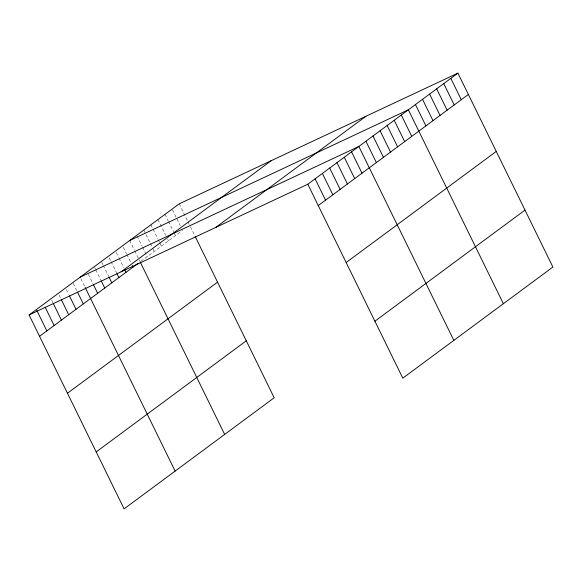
<?xml version="1.0" encoding="UTF-8"?>
<svg xmlns="http://www.w3.org/2000/svg" width="582" height="582" viewBox="0 0 582 582"><rect width="100%" height="100%" fill="white"/><g stroke="black" fill="none" stroke-linecap="round" stroke-linejoin="round"><path stroke-width="0.44" stroke-dasharray="2.91 2.18" d="M140.829 261.333L182.573 230.428M179.198 203.846L187.717 221.24M188.102 222.026L189.266 224.397M190.452 226.82L194.832 235.768M172.512 209.876L180.253 225.685M165.048 214.322L168.14 220.651M168.533 221.436L173.567 231.716M173.953 232.502L175.502 235.666M157.969 219.56L165.717 235.368M167.652 239.326L168.424 240.904M150.891 224.798L157.86 239.027M158.253 239.82L159.41 242.192M159.803 242.978L161.352 246.142M143.819 230.036L150.011 242.687M150.403 243.48L152.339 247.43M152.724 248.216L154.274 251.38M137.126 236.066L142.161 246.346M142.546 247.132L147.195 256.618M129.662 240.512L134.311 249.998M134.697 250.791L139.731 261.063M123.362 247.335L126.461 253.657M126.847 254.45L130.724 262.351M116.291 252.573L118.612 257.317M118.997 258.102L123.646 267.589M109.212 257.811L110.762 260.969M111.147 261.762L116.567 272.827M101.748 262.256L102.912 264.628M103.298 265.421L108.718 276.486M94.67 267.494L95.448 269.073M95.834 269.866L100.868 280.146M88.369 274.311L93.018 283.798M80.905 278.763L84.783 286.664M73.23 283.369L77.1 291.276M66.326 289.552L68.647 294.296M59.037 294.95L60.972 298.908M51.747 300.348L52.911 302.72"/><path stroke-width="0.87" d="M195.232 236.583L274.195 397.761L124.097 508.872L29.1 314.957L179.198 203.846L457.903 73.128L552.9 267.043L402.802 378.154L307.805 184.239L457.903 73.128M121.071 271.823L271.168 160.712M39.554 336.301L137.999 263.428M215.835 227.373L365.933 116.262M318.259 205.577L468.357 94.466M67.454 393.25L217.552 282.139M346.159 262.526L496.257 151.415M96.197 451.923L246.295 340.812M374.903 321.206L525 210.095M129.662 240.512L408.368 109.794L503.365 303.709M80.134 277.185L358.839 146.46L453.836 340.375M29.1 314.957L307.805 184.239M450.824 78.366L461.279 99.704M443.753 83.604L454.207 104.942M436.675 88.842L447.129 110.18M429.596 94.08L440.05 115.418M422.525 99.318L432.979 120.656M415.446 104.556L425.9 125.894M401.296 115.032L411.75 136.37M394.218 120.27L404.672 141.608M387.139 125.508L397.601 146.846M380.068 130.746L390.522 152.084M372.989 135.984L383.443 157.322M365.911 141.222L376.372 162.56M351.55 151.858L362.004 173.196M344.253 157.249L354.714 178.594M336.963 162.647L347.425 183.992M329.674 168.045L340.128 189.39M322.384 173.443L332.839 194.781M315.095 178.841L325.549 200.179M140.124 261.856L224.667 434.434M132.267 265.516L133.045 267.094M124.81 269.961L125.967 272.332M116.953 273.62L118.895 277.57M109.103 277.279L111.817 282.808M101.253 280.931L104.738 288.046M93.404 284.591L97.667 293.284M85.168 287.457L175.131 471.1M77.486 292.062L83.299 303.92M69.425 295.882L76.009 309.318M61.357 299.694L68.72 314.717M53.297 303.513L61.43 320.107M45.229 307.325L54.133 325.505M36.775 310.352L46.844 330.903"/></g></svg>
